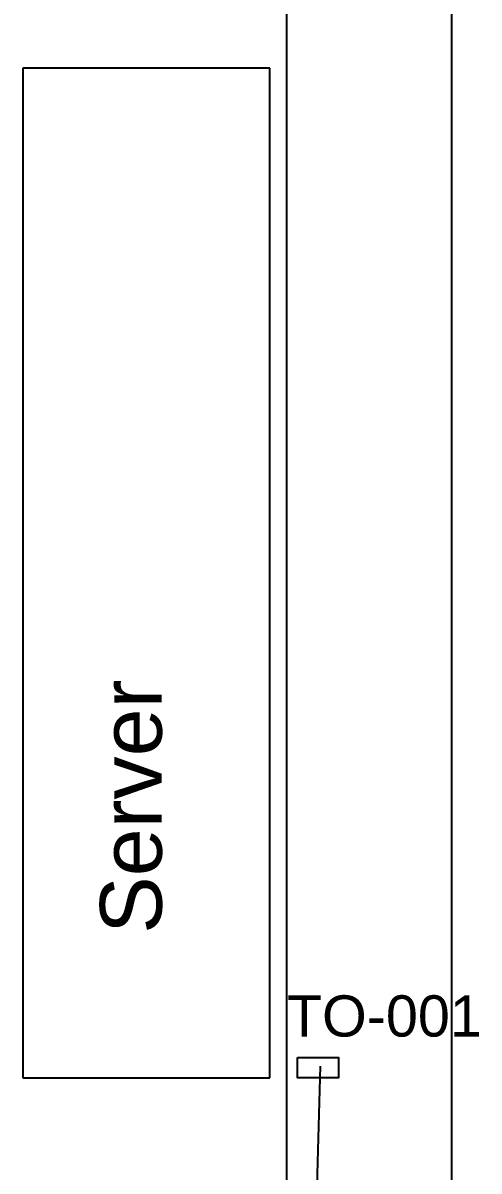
# Model space of a CAD drawing. Header units: millimetres. Extents: x -1911 to 4021, y -174 to 2851.
# Drawn here: x -363 to -252.2, y 802.6 to 1081.3 of the extents above; entities that cross this region are included whole.
import ezdxf

# ---------------------------------------------------------------- set-up
doc = ezdxf.new("R2010")
doc.units = ezdxf.units.MM
doc.styles.get("Standard").update_dxf_attribs({"font": 'arial.ttf'})

msp = doc.modelspace()

# ---------------------------------------------------------------- linework, layer by layer
at = {"color": 0}
for p, q in [((-258.9, 1576.22), (-258.9, 476.22)), ((-298.9, 796.57), (-298.9, 1123.57)), ((-303, 1070.31), (-363, 1070.31)), ((-363, 1070.31), (-363, 825.21)), ((-303, 825.21), (-303, 1070.31)), ((-363, 825.21), (-303, 825.21))]:
    msp.add_line(p, q, dxfattribs=at)
at = {"color": 1}
msp.add_line((-290.84, 828.06), (-293.77, 722.11), dxfattribs=at)
at = {"color": 242, "true_color": 0xcd2027}
msp.add_lwpolyline([(-296.35, 830.21), (-286.35, 830.21), (-286.35, 825.21), (-296.35, 825.21)], close=True, dxfattribs=at)

# ---------------------------------------------------------------- texts
at = {"insert": (-344.28, 860.19), "char_height": 15, "attachment_point": 1, "rotation": 90}
msp.add_mtext_dynamic_manual_height_columns('\\A1;Server', width=306.6846, gutter_width=12.5, heights=[48.98], dxfattribs=at)
at = {"color": 242, "true_color": 0xcd2027, "insert": (-298.9, 845.26), "char_height": 10, "attachment_point": 1}
msp.add_mtext_dynamic_manual_height_columns('TO-001', width=50.3931, gutter_width=12.5, heights=[2.87], dxfattribs=at)

doc.saveas('drawing.dxf')
